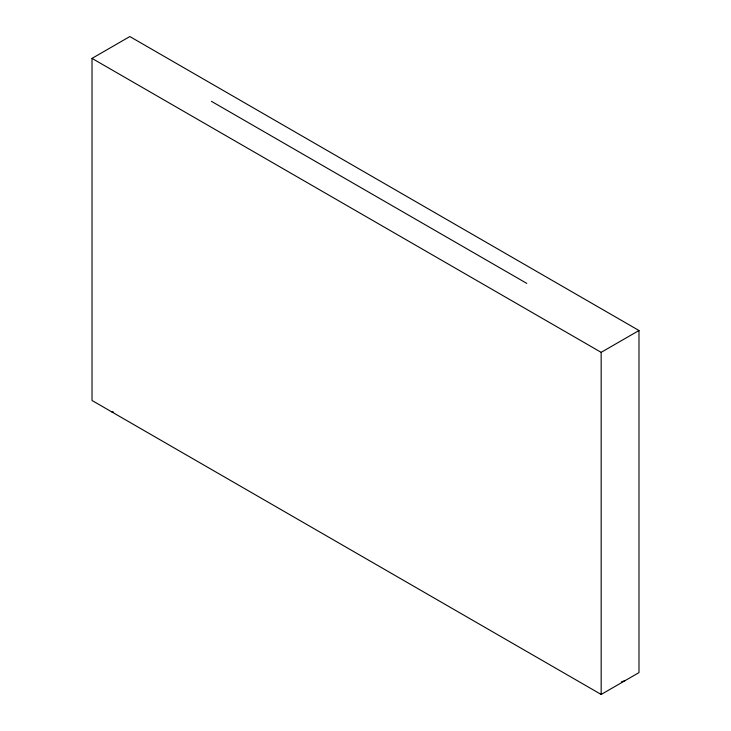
<?xml version="1.0" encoding="UTF-8"?>
<svg xmlns="http://www.w3.org/2000/svg" width="731" height="731" viewBox="0 0 731 731"><rect width="100%" height="100%" fill="white"/><g stroke="black" fill="none" stroke-linecap="round" stroke-linejoin="round"><path stroke-width="1.1" d="M92.015 58.389L129.835 36.55L638.985 330.513L638.985 672.611L601.165 694.45L92.015 400.487L92.015 58.389L601.165 352.342L638.985 330.513M621.359 681.904L625.489 680.406M111.404 411.69L113.607 412.129M211.423 101.326L526.786 283.4M601.165 352.342L601.165 694.45"/></g></svg>
